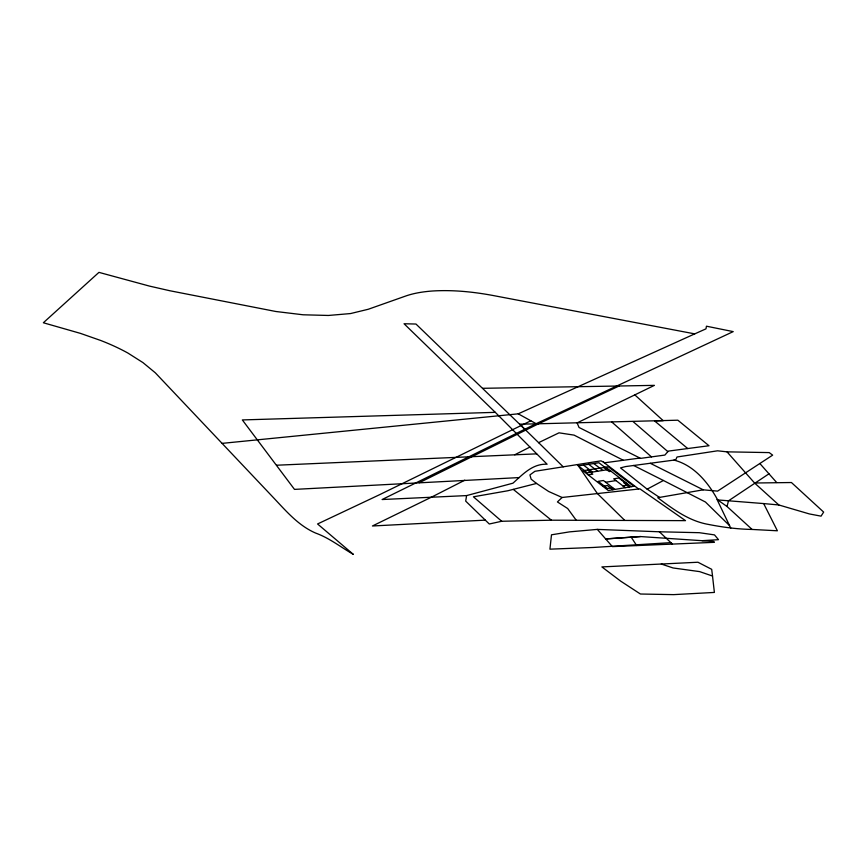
<?xml version="1.0" encoding="UTF-8"?>
<svg xmlns="http://www.w3.org/2000/svg" width="867" height="867" viewBox="0 0 867 867"><rect width="100%" height="100%" fill="white"/><g stroke="black" fill="none" stroke-linecap="round" stroke-linejoin="round"><path stroke-width="1.3" d="M525.738 430.119L415.976 324.041L404.055 323.749L495.295 412.345L547.099 464.224C532.587 463.52 522.834 474.336 512.961 483.179L466.609 495.588L465.687 501.104L489.291 524.004L501.69 521.262L551.412 520.2L685.504 520.644L639.922 488.869L562.098 497.474L548.659 491.491L536.532 483.439L531.135 479.18L529.932 474.921L534.928 471.29L601.026 460.843L604.711 462.772L639.954 458.058M659.527 497.42L647.15 489.161L620.501 467.887L625.616 466.565L673.984 460.095C694.001 465.189 708.339 482.746 717.67 499.934L763.664 503.575L777.385 530.788L752.112 529.444L727.012 506.48L728.508 500.801L768.964 473.815M616.437 386.053L654.422 385.36L577.097 422.901L579.058 427.485L640.561 458.372L664.891 455.067L668.305 451.111L708.989 445.736L677.853 420.202L535.773 423.855L382.109 499.533L466.619 495.588M562.098 497.474L557.427 501.939L567.679 508.528L576.327 520.363M752.112 529.444C737.383 529.195 722.829 527.244 708.393 524.416C688.897 521.002 673.247 509.276 657.782 497.712L703.256 489.822L717.583 491.123L772.649 455.142L769.224 452.596L727.001 451.848L717.573 450.807L676.997 456.996L675.751 459.857L673.984 460.095M647.15 489.161L663.418 480.491L705.445 502.015L729.548 525.619M431.3 497.246L464.799 480.199M514.716 454.807L529.932 447.069M419.357 482.67L538.548 423.79L619.071 386.01L482.713 388.308M530.853 420.777L379.692 494.645L317.571 523.961L353.378 554.414C340.894 547.24 329.525 538.082 315.718 533.107C298.736 525.803 286.533 511.552 274.145 498.406L155.312 372.81L142.936 362.59L127.904 353.053A161.338 70.303 6.9 0 0 100.756 340.493L80.458 333.383L43.35 322.762L98.946 272.368L149.492 286.099L169.661 290.705L275.804 311.491L303.082 314.786L328.441 315.458L350.55 313.561L368.28 309.259L405.713 296.026A123.287 46.211 15 0 1 433.067 290.965C453.073 289.784 473.122 291.821 492.792 295.452L694.738 333.871L705.987 328.842L706.453 326.198L733.211 331.617L535.773 423.855M431.3 497.235L372.431 525.987L485.292 520.135M538.548 423.79L519.647 424.18L538.613 442.658L559.02 432.828L574.084 435.126L623.373 460.301M536.12 423.681L518.238 413.83L694.738 333.871M518.238 413.83L222.212 443.362M501.69 521.262L473.415 496.802L507.78 490.765L536.532 483.439M612.611 487.644L607.42 488.511L598.219 481.337L603.41 480.502L614.898 489.422M622.918 485.932L628.033 485.076L618.81 478.01L613.706 478.833L625.205 487.688M602.847 486.279L607.409 485.531L612.85 489.757M625.714 482.518L623.872 482.821L629.323 487.005M605.665 482.258L615.96 480.578M588.238 474.888L592.79 474.173L587.479 470.044M611.072 471.29L609.23 471.583L603.909 467.497M597.32 529.39L569.511 531.872L551.488 534.809L549.927 549.169L593.299 547.467L670.755 542.644L672.358 544.032L659.375 531.785L597.32 529.39L612.384 546.611L714.397 542.33L713.736 541.485L640.431 536.554L605.502 538.938L640.42 536.554M702.053 540.694L718.494 539.675L714.495 534.896L699.301 532.696L659.375 531.785M519.29 477.576L294.498 489.389L242.337 419.931L495.295 412.345M276.638 465.221L536.684 453.853M727.001 451.848L754.572 483.006L791.441 482.529L823.65 512.094L821.049 516.147L809.377 513.936L778.815 504.962L763.664 503.575M661.283 564.027L673.063 567.961L699.636 571.613L712.522 576.035L714.386 592.432L673.67 594.632L640.431 594.014L620.707 581.161L601.893 566.92L697.957 562.239L711.699 569.326L712.522 576.035M650.326 463.314L703.256 489.822M633.571 465.46L663.418 480.491M727.012 506.48L717.02 499.468L730.773 528.187M603.367 462.068L638.621 489.01M605.751 467.215L631.165 486.69M593.808 463.52L602.782 470.434M588.682 464.3L597.656 471.236M583.534 465.08L592.508 472.038M513.307 489.4L551.412 520.2M687.737 448.553L654.552 420.907L663.201 420.668L634.839 394.897M632.986 421.514L667.861 451.62M611.918 422.121L651.464 456.887M754.572 483.006L778.815 504.962M624.598 520.233L597.341 493.507L577.498 464.614M538.613 442.658L563.225 466.847M759.871 463.531L776.637 482.496M631.219 537.193L636.649 545.527M633.788 486.257L608.287 490.527L582.938 470.748L608.363 466.814L633.788 486.257M607.886 469.632L587.317 472.851L578.354 465.861L598.902 462.74L607.886 469.632"/></g></svg>
